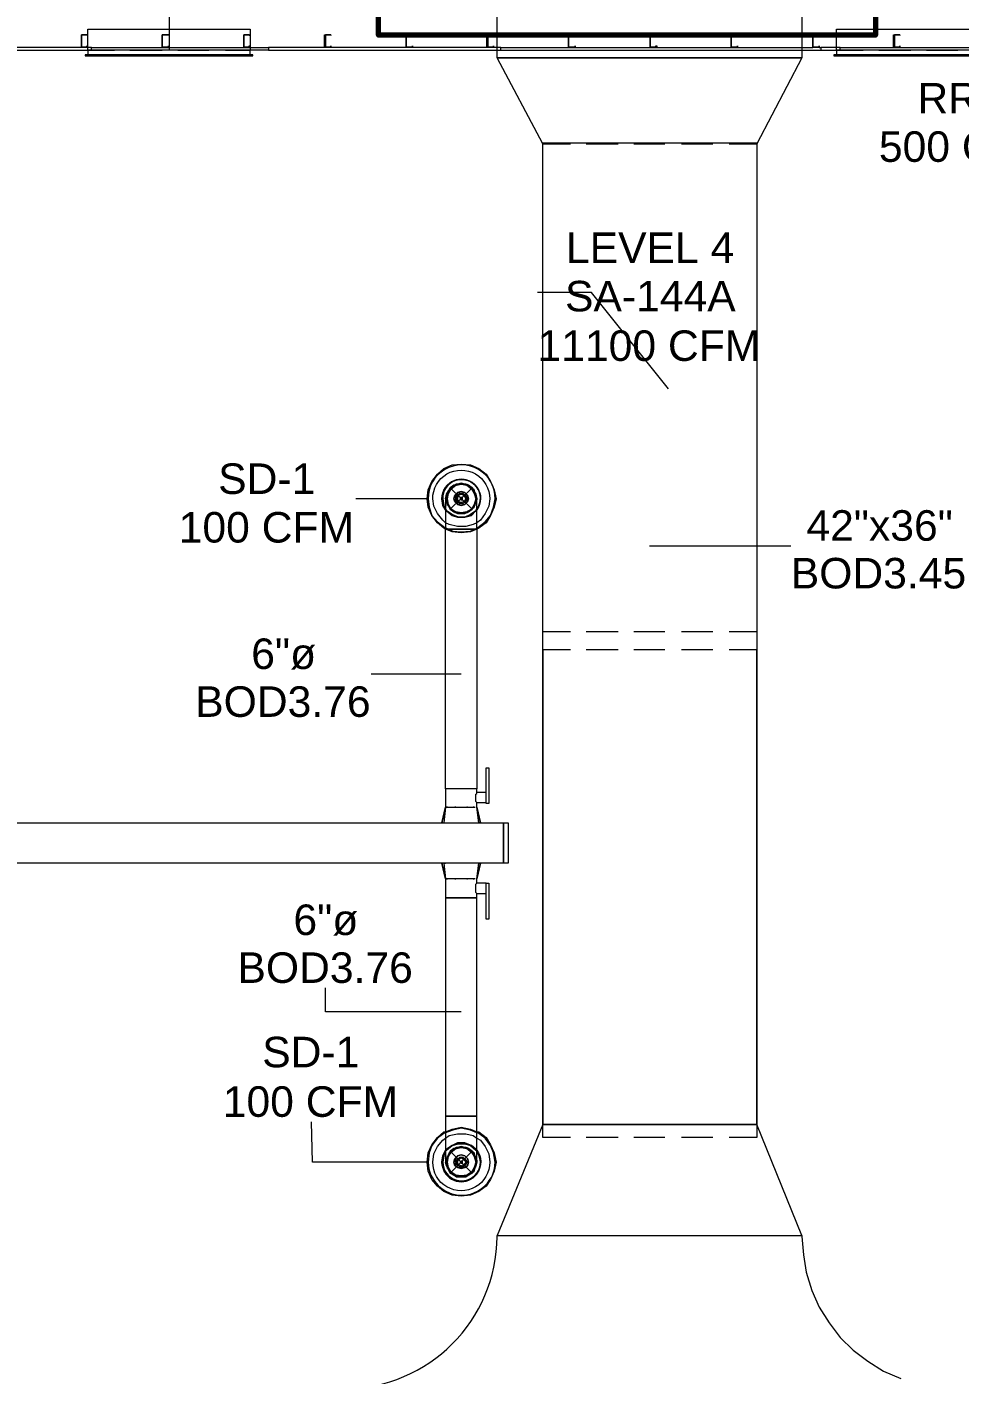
# Model space of a CAD drawing. Header units: metres. Extents: x 39 to 278, y -7 to 151.
# Drawn here: x 50.81 to 55.46, y 16.75 to 23.48 of the extents above; entities that cross this region are included whole.
import ezdxf

# ---------------------------------------------------------------- set-up
doc = ezdxf.new("R2010")
doc.units = ezdxf.units.M
doc.layers.add('HVAC - Ductos', color=5, linetype='Continuous', lineweight=50)
doc.layers.add('PDF_Geometry', color=7, linetype='Continuous', true_color=0xaaaaaa)
doc.layers.add('PDF_Solid Fills', color=7, linetype='Continuous', true_color=0xffffff)
doc.layers.add('PDF_Text', color=7, linetype='Continuous')
doc.styles.add('PDF Helvetica', font='')
doc.styles.get('PDF Helvetica').set_extended_font_data('Helvetica')

msp = doc.modelspace()

# ---------------------------------------------------------------- hatches: boundary and pattern name
at = {"layer": 'PDF_Solid Fills', "lineweight": 0, "transparency": 33554559}
h = msp.add_hatch(color=256, dxfattribs=at)
h.paths.add_polyline_path([(53.1033, 23.3786), (53.1079, 23.4382), (53.1033, 23.4382)])
h.paths.add_polyline_path([(53.1354, 23.3786), (53.1079, 23.3786), (53.1354, 23.374)])

# ---------------------------------------------------------------- linework, layer by layer
at = {"layer": 'HVAC - Ductos', "lineweight": 0}
for points in [[(53.3829, 20.4544), (53.3829, 22.8927), (53.1538, 23.3236), (54.6755, 23.3236), (53.1538, 23.3236), (53.1538, 23.9424), (54.6755, 23.9424), (54.6755, 23.3236), (54.4509, 22.8927), (54.4509, 20.4544)], [(51.5175, 23.3603), (51.5175, 23.6169)], [(51.9346, 23.3373), (51.9209, 23.3373), (51.9209, 23.3603), (51.1096, 23.3603), (51.1096, 23.4657), (51.9209, 23.4657), (51.9209, 23.3603), (51.1096, 23.3603), (51.1096, 23.3373), (51.0958, 23.3373), (51.0958, 23.3328), (51.9346, 23.3328), (51.9346, 23.3373), (51.0958, 23.3373)], [(55.6746, 23.3373), (55.6609, 23.3373), (55.6609, 23.3603), (54.8496, 23.3603), (54.8496, 23.4657), (55.6609, 23.4657), (55.6609, 23.3603), (54.8496, 23.3603), (54.8496, 23.3373), (54.8359, 23.3373), (54.8359, 23.3328), (55.6746, 23.3328), (55.6746, 23.3373), (54.8359, 23.3373)], [(51.1187, 23.3603), (51.1187, 23.3603)], [(51.9163, 23.3603), (51.9163, 23.3603)], [(54.8588, 23.3603), (54.8588, 23.3603)], [(51.1187, 23.3328), (51.9117, 23.3328)], [(54.8588, 23.3328), (55.6517, 23.3328)], [(53.3829, 20.3674), (53.3829, 17.9932), (53.3829, 22.8973), (54.4509, 22.8973), (54.4509, 17.9932), (53.3829, 17.9932), (53.1538, 17.4386), (54.6755, 17.4386), (54.4509, 17.9932), (54.4509, 20.3674)], [(54.0109, 21.669), (53.6259, 22.1503), (53.3555, 22.1503)], [(52.9063, 21.0869), (52.9063, 21.0915), (52.9063, 21.0961), (52.9017, 21.119), (52.9063, 21.1465)], [(52.9063, 21.1465), (52.9063, 21.1511)], [(52.9109, 21.1511), (52.9246, 21.174), (52.9429, 21.1878)], [(52.9429, 21.1878), (52.9475, 21.1924)], [(52.9521, 21.1878), (52.975, 21.1924), (53.0025, 21.1878)], [(52.975, 21.197), (52.975, 21.197)], [(53.0025, 21.1924), (53.0071, 21.1878)], [(53.0071, 21.1878), (53.0255, 21.174), (53.0437, 21.1511)], [(53.0437, 21.1511), (53.0483, 21.1465)], [(53.0437, 21.1465), (53.0483, 21.119), (53.0437, 21.0961)], [(52.8054, 21.119), (52.4479, 21.119)], [(52.8971, 21.119), (52.8971, 21.1144), (52.8971, 21.0961), (52.8971, 21.0686), (52.8971, 21.032), (52.8971, 20.9861), (52.8971, 20.9677), (52.9017, 20.9677), (52.9109, 20.9677), (52.92, 20.9677), (52.9383, 20.9677), (52.9567, 20.9677), (52.975, 20.9677), (52.9933, 20.9677), (53.0117, 20.9677), (53.03, 20.9677), (53.0392, 20.9677), (53.0483, 20.9677), (53.0529, 20.9677), (53.0529, 21.0136), (53.0529, 21.0502), (53.0529, 21.0869), (53.0529, 21.1098), (53.0529, 21.119)], [(52.9017, 21.1144), (52.9017, 21.1007), (52.9109, 21.0824), (52.92, 21.0686), (52.9383, 21.0548), (52.9567, 21.0457), (52.975, 21.0457), (52.9933, 21.0457), (53.0117, 21.0548), (53.03, 21.0686), (53.0392, 21.0824), (53.0483, 21.1007), (53.0529, 21.1144)], [(52.9429, 21.0548), (52.9246, 21.0686), (52.9109, 21.0915)], [(53.0437, 21.0915), (53.0255, 21.0686), (53.0071, 21.0548)], [(53.0483, 21.0961), (53.0437, 21.0915), (53.0437, 21.0869)], [(53.0529, 21.119), (53.0529, 21.119)], [(53.0529, 20.9998), (53.0346, 20.9907), (52.9979, 20.9815), (52.9567, 20.9815), (52.9155, 20.9907), (52.8971, 20.9998)], [(52.9475, 21.0502), (52.9429, 21.0502)], [(52.9475, 21.0502), (52.9475, 21.0502)], [(53.0071, 21.0502), (53.0025, 21.0502), (52.975, 21.0457), (52.9521, 21.0502)], [(53.0025, 21.0502), (53.0025, 21.0502)], [(53.0529, 20.9677), (53.0209, 20.954), (52.975, 20.9494), (52.9292, 20.954), (52.8971, 20.9677)], [(53.0529, 20.9677), (53.0483, 20.9677), (53.0392, 20.9677), (53.03, 20.9677), (53.0117, 20.9677), (52.9933, 20.9677), (52.975, 20.9677), (52.9567, 20.9677), (52.9383, 20.9677), (52.92, 20.9677), (52.9109, 20.9677), (52.9017, 20.9677), (52.8971, 20.9677)], [(52.9017, 20.9723), (52.9337, 20.9586), (52.975, 20.954), (53.0209, 20.9586), (53.0529, 20.9723)], [(53.9146, 20.8852), (54.6205, 20.8852)], [(53.5205, 20.4544), (53.3829, 20.4544)], [(53.7587, 20.4544), (53.5983, 20.4544)], [(53.9925, 20.4544), (53.8367, 20.4544)], [(54.2309, 20.4544), (54.0751, 20.4544)], [(54.4509, 20.4544), (54.3133, 20.4544)], [(53.3829, 20.3674), (53.5205, 20.3674)], [(53.5983, 20.3674), (53.7587, 20.3674)], [(53.8367, 20.3674), (53.9925, 20.3674)], [(54.0751, 20.3674), (54.2309, 20.3674)], [(54.3133, 20.3674), (54.4509, 20.3674)], [(52.975, 20.2436), (52.5259, 20.2436)], [(53.0987, 19.6523), (53.0529, 19.6523), (53.0529, 19.6706), (53.0483, 19.6706), (53.0392, 19.6706), (53.03, 19.6706), (53.0117, 19.6706), (52.9933, 19.6706), (52.975, 19.6706), (52.9567, 19.6706), (52.9383, 19.6706), (52.92, 19.6706), (52.9109, 19.6706), (52.9017, 19.6706), (52.8971, 19.6706), (52.8971, 19.579), (52.9017, 19.579), (52.9063, 19.579), (52.9109, 19.579), (52.92, 19.579), (52.9383, 19.579), (52.9567, 19.579), (52.975, 19.579), (52.9933, 19.579), (53.0117, 19.579), (53.03, 19.579), (53.0392, 19.579), (53.0437, 19.579)], [(53.0529, 19.6019), (53.0483, 19.6065), (53.0483, 19.611), (53.0483, 19.6202), (53.0483, 19.6294), (53.0483, 19.6386), (53.0483, 19.6432), (53.0529, 19.6478), (53.0529, 19.6523)], [(53.0483, 19.579), (53.0529, 19.579), (53.0529, 19.6019), (53.0987, 19.6019), (53.0987, 19.6065), (53.0987, 19.611), (53.0987, 19.6202), (53.0987, 19.6248), (53.0987, 19.6294), (53.0987, 19.6386), (53.0987, 19.6432), (53.0987, 19.6478)], [(52.8788, 19.501), (52.8971, 19.579), (52.8788, 19.501)], [(52.8971, 19.579), (52.8879, 19.501), (52.8925, 19.501), (52.9017, 19.501)], [(52.9933, 19.501), (52.9979, 19.501), (53.0071, 19.501), (53.0209, 19.501), (53.03, 19.501), (53.0483, 19.501), (53.0575, 19.501), (53.0621, 19.501), (53.0529, 19.579)], [(52.9063, 19.501), (52.92, 19.501), (52.9246, 19.501)], [(52.9292, 19.501), (52.9337, 19.501), (52.9429, 19.501), (52.9567, 19.501)], [(52.9567, 19.501), (52.9567, 19.501)], [(52.9613, 19.501), (52.9659, 19.501), (52.9887, 19.501)], [(53.0209, 19.501), (53.0209, 19.501)], [(52.9017, 19.2994), (52.8925, 19.2994), (52.8879, 19.2994), (52.8833, 19.2994), (52.8788, 19.2994), (52.8833, 19.2994)], [(52.8788, 19.2994), (52.8971, 19.2215), (52.8788, 19.2994)], [(52.8879, 19.2994), (52.8971, 19.2215)], [(52.8925, 19.2994), (52.8971, 19.2994)], [(52.9246, 19.2994), (52.92, 19.2994), (52.9063, 19.2994)], [(52.9567, 19.2994), (52.9429, 19.2994), (52.9337, 19.2994), (52.9292, 19.2994)], [(52.9567, 19.2994), (52.9567, 19.2994)], [(52.9887, 19.2994), (52.9659, 19.2994), (52.9613, 19.2994)], [(53.0667, 19.2994), (53.0713, 19.2994), (53.0529, 19.2215), (53.0713, 19.2994), (53.0667, 19.2994), (53.0575, 19.2994), (53.0483, 19.2994), (53.03, 19.2994), (53.0209, 19.2994), (53.0071, 19.2994), (52.9979, 19.2994), (52.9933, 19.2994)], [(53.0209, 19.2994), (53.0209, 19.2994)], [(53.0529, 19.2215), (53.0621, 19.2994)], [(53.0437, 19.2215), (53.0392, 19.2215), (53.03, 19.2215), (53.0117, 19.2215), (52.9933, 19.2215), (52.975, 19.2215), (52.9567, 19.2215), (52.9383, 19.2215), (52.92, 19.2215), (52.9109, 19.2215), (52.9063, 19.2215), (52.9017, 19.2215), (52.8971, 19.2215), (52.8971, 19.1252), (52.9017, 19.1252), (52.9109, 19.1252), (52.92, 19.1252), (52.9383, 19.1252), (52.9567, 19.1252), (52.975, 19.1252), (52.9933, 19.1252), (53.0117, 19.1252), (53.03, 19.1252), (53.0392, 19.1252), (53.0483, 19.1252), (53.0529, 19.1252), (53.0483, 19.1252), (53.0392, 19.1252), (53.03, 19.1252), (53.0117, 19.1252), (52.9933, 19.1252), (52.975, 19.1252), (52.9567, 19.1252), (52.9383, 19.1252), (52.92, 19.1252), (52.9109, 19.1252), (52.9017, 19.1252), (52.8971, 19.1252), (52.8971, 18.0344), (52.9017, 18.0344), (52.9109, 18.0344), (52.92, 18.0344), (52.9383, 18.0344), (52.9567, 18.0344), (52.975, 18.0344), (52.9933, 18.0344), (53.0117, 18.0344), (53.03, 18.0344), (53.0392, 18.0344), (53.0483, 18.0344), (53.0529, 18.0344), (53.0529, 19.1252), (53.0529, 19.1482), (53.0987, 19.1482), (53.0987, 19.1528), (53.0987, 19.1619), (53.0987, 19.1665), (53.0987, 19.171), (53.0987, 19.1802), (53.0987, 19.1848), (53.0987, 19.1894), (53.0987, 19.194), (53.0987, 19.1986), (53.0529, 19.1986), (53.0529, 19.2215), (53.0483, 19.2215)], [(53.0529, 19.1482), (53.0483, 19.1528), (53.0483, 19.1619), (53.0483, 19.1665), (53.0483, 19.1756), (53.0483, 19.1848), (53.0483, 19.194), (53.0529, 19.1986)], [(52.975, 18.5569), (52.2967, 18.5569), (52.2967, 18.676)], [(52.8054, 17.8052), (52.2325, 17.8052), (52.2279, 18.0069)], [(53.0529, 17.8052), (53.0529, 17.8144), (53.0529, 17.8327), (53.0529, 17.8602), (53.0529, 17.9015), (53.0529, 17.9473), (53.0529, 17.9977), (53.0529, 18.0344), (53.0483, 18.0344), (53.0392, 18.0344), (53.03, 18.0344), (53.0117, 18.0344), (52.9933, 18.0344), (52.975, 18.0344), (52.9567, 18.0344), (52.9383, 18.0344), (52.92, 18.0344), (52.9109, 18.0344), (52.9017, 18.0344), (52.8971, 18.0344), (52.8971, 17.9794), (52.8971, 17.929), (52.8971, 17.8877), (52.8971, 17.851), (52.8971, 17.8236), (52.8971, 17.8098), (52.8971, 17.8052)], [(52.8971, 17.9564), (52.9292, 17.9702), (52.975, 17.9794), (53.0209, 17.9702), (53.0529, 17.9564)], [(53.0529, 17.9519), (53.0209, 17.9656), (52.975, 17.9748), (52.9337, 17.9656), (52.8971, 17.9519)], [(53.5205, 17.929), (53.3829, 17.929), (53.3829, 17.9932)], [(53.3829, 17.9932), (54.4509, 17.9932)], [(54.4509, 17.9932), (54.4509, 17.929), (54.3133, 17.929)], [(53.0529, 17.9564), (53.0621, 17.9564), (53.0987, 17.929), (53.1217, 17.8923), (53.14, 17.851), (53.1492, 17.8052), (53.14, 17.7594), (53.1217, 17.7181), (53.0987, 17.686), (53.0621, 17.6586), (53.0209, 17.6402), (52.975, 17.6356), (52.9292, 17.6402), (52.8879, 17.6586), (52.8559, 17.686), (52.8283, 17.7181), (52.81, 17.7594), (52.8054, 17.8052), (52.81, 17.851), (52.8283, 17.8923), (52.8559, 17.929), (52.8879, 17.9564), (52.8971, 17.9564)], [(52.8971, 17.9244), (52.9155, 17.9382), (52.9567, 17.9473), (52.9979, 17.9473), (53.0346, 17.9382), (53.0529, 17.9244)], [(53.7587, 17.929), (53.5983, 17.929)], [(53.9925, 17.929), (53.8367, 17.929)], [(54.2309, 17.929), (54.0751, 17.929)], [(53.0529, 17.8144), (53.0483, 17.8236), (53.0483, 17.8052), (53.0483, 17.7869), (53.0392, 17.7686), (53.0255, 17.7548), (53.0117, 17.741), (52.9933, 17.7364), (52.975, 17.7319), (52.9567, 17.7364), (52.9383, 17.741), (52.9246, 17.7548), (52.9109, 17.7686), (52.9063, 17.7869), (52.9017, 17.8052), (52.9063, 17.8236), (52.9109, 17.8419), (52.9246, 17.8602), (52.9383, 17.8694), (52.9567, 17.8786), (52.975, 17.8786), (52.9933, 17.8786), (53.0117, 17.8694), (53.0255, 17.8602), (53.0392, 17.8419), (53.0483, 17.8236), (53.0392, 17.8419), (53.03, 17.8602), (53.0117, 17.874), (52.9933, 17.8786), (52.975, 17.8832), (52.9567, 17.8786), (52.9383, 17.874), (52.92, 17.8602), (52.9109, 17.8419), (52.9017, 17.8236), (52.9017, 17.8144)], [(52.9063, 17.7823), (52.9017, 17.8052), (52.9063, 17.8327), (52.9063, 17.8373)], [(52.9063, 17.8373), (52.9063, 17.8373)], [(52.9109, 17.8373), (52.9246, 17.8602), (52.9429, 17.874), (52.9475, 17.8786)], [(52.9475, 17.8786), (52.9475, 17.8786)], [(52.9521, 17.874), (52.975, 17.8786), (53.0025, 17.874)], [(53.0025, 17.8786), (53.0071, 17.874), (53.0255, 17.8602), (53.0437, 17.8373), (53.0483, 17.8327)], [(53.0025, 17.8786), (53.0025, 17.8786)], [(53.0437, 17.8373), (53.0437, 17.8373)], [(52.9063, 17.7731), (52.9063, 17.7777), (52.9063, 17.7823)], [(52.9429, 17.741), (52.9246, 17.7548), (52.9109, 17.7731)], [(53.0437, 17.7731), (53.0255, 17.7548), (53.0071, 17.741)], [(53.0437, 17.8327), (53.0483, 17.8052), (53.0437, 17.7823)], [(53.0483, 17.7823), (53.0437, 17.7777), (53.0437, 17.7731)], [(52.9475, 17.7364), (52.9429, 17.7364)], [(53.0025, 17.7364), (52.975, 17.7319), (52.9521, 17.7364)], [(52.975, 17.7319), (52.975, 17.7319)], [(53.0071, 17.7364), (53.0025, 17.7364)]]:
    msp.add_lwpolyline(points, dxfattribs=at)
for points in [[(51.1187, 23.3603), (51.2425, 23.3603)], [(51.3204, 23.3603), (51.4808, 23.3603)], [(51.5587, 23.3603), (51.7145, 23.3603)], [(51.7971, 23.3603), (51.9163, 23.3603)], [(54.8588, 23.3603), (54.9825, 23.3603)], [(55.0605, 23.3603), (55.2209, 23.3603)], [(55.2988, 23.3603), (55.4547, 23.3603)], [(53.3829, 22.8927), (53.5205, 22.8927)], [(53.5983, 22.8927), (53.7587, 22.8927)], [(53.8367, 22.8927), (53.9925, 22.8927)], [(54.0751, 22.8927), (54.2309, 22.8927)], [(54.3133, 22.8927), (54.4509, 22.8927)], [(52.8971, 19.6706), (52.8971, 20.9677), (52.8879, 20.9723), (52.8559, 20.9998), (52.8283, 21.0365), (52.81, 21.0778), (52.8054, 21.119), (52.81, 21.1648), (52.8283, 21.2061), (52.8559, 21.2427), (52.8879, 21.2702), (52.9292, 21.2886), (52.975, 21.2932), (53.0209, 21.2886), (53.0621, 21.2702), (53.0987, 21.2427), (53.1217, 21.2061), (53.14, 21.1648), (53.1492, 21.119), (53.14, 21.0778), (53.1217, 21.0365), (53.0987, 20.9998), (53.0621, 20.9723), (53.0529, 20.9677), (53.0529, 19.6706), (53.0483, 19.6706), (53.0392, 19.6706), (53.03, 19.6706), (53.0117, 19.6706), (52.9933, 19.6706), (52.975, 19.6706), (52.9567, 19.6706), (52.9383, 19.6706), (52.92, 19.6706), (52.9109, 19.6706), (52.9017, 19.6706)], [(52.8971, 21.119), (52.9017, 21.1419), (52.9109, 21.1602), (52.92, 21.174), (52.9383, 21.1878), (52.9567, 21.1924), (52.975, 21.197), (52.9933, 21.1924), (53.0117, 21.1878), (53.03, 21.174), (53.0392, 21.1602), (53.0483, 21.1419), (53.0529, 21.119), (53.0529, 21.1144), (53.0529, 21.119), (53.0483, 21.1419), (53.0392, 21.1602), (53.03, 21.174), (53.0117, 21.1878), (52.9933, 21.1924), (52.975, 21.197), (52.9567, 21.1924), (52.9383, 21.1878), (52.92, 21.174), (52.9109, 21.1602), (52.9017, 21.1419), (52.8971, 21.119), (52.9017, 21.1144)], [(53.0483, 21.1007), (53.0392, 21.0824), (53.0255, 21.0686), (53.0117, 21.0594), (52.9933, 21.0502), (52.975, 21.0457), (52.9567, 21.0502), (52.9383, 21.0594), (52.9246, 21.0686), (52.9109, 21.0824), (52.9063, 21.1007), (52.9017, 21.119), (52.9063, 21.1419), (52.9109, 21.1557), (52.9246, 21.174), (52.9383, 21.1832), (52.9567, 21.1924), (52.975, 21.1924), (52.9933, 21.1924), (53.0117, 21.1832), (53.0255, 21.174), (53.0392, 21.1557), (53.0483, 21.1419), (53.0483, 21.119)], [(53.0392, 21.0915), (53.0255, 21.0686), (53.0025, 21.0548), (52.975, 21.0502), (52.9475, 21.0548), (52.9246, 21.0686), (52.9109, 21.0915), (52.9063, 21.119), (52.9109, 21.1465), (52.9246, 21.1694), (52.9475, 21.1878), (52.975, 21.1924), (53.0025, 21.1878), (53.0255, 21.1694), (53.0392, 21.1465), (53.0483, 21.119)], [(53.0071, 21.1052), (53.0117, 21.119), (53.0071, 21.1052), (52.9933, 21.0915), (52.975, 21.0869), (52.9567, 21.0915), (52.9429, 21.1052), (52.9383, 21.119), (52.9429, 21.1373), (52.9567, 21.1511), (52.975, 21.1557), (52.9933, 21.1511), (53.0071, 21.1373), (53.0117, 21.119), (53.0071, 21.1373), (52.9933, 21.1511), (52.975, 21.1557), (52.9567, 21.1511), (52.9475, 21.1373), (52.9429, 21.119), (52.9475, 21.1052), (52.9567, 21.0915), (52.975, 21.0869), (52.9933, 21.0915)], [(52.9933, 21.1052), (53.0025, 21.119), (52.9979, 21.1052), (52.9842, 21.0961), (52.9659, 21.0961), (52.9567, 21.1052), (52.9475, 21.119), (52.9567, 21.1373), (52.9659, 21.1465), (52.9842, 21.1465), (52.9979, 21.1373), (53.0025, 21.119), (52.9933, 21.1373), (52.9842, 21.1465), (52.9659, 21.1465), (52.9567, 21.1373), (52.9521, 21.119), (52.9567, 21.1052), (52.9659, 21.0961), (52.9842, 21.0961)], [(52.9887, 21.1052), (52.975, 21.1007), (52.9613, 21.1052), (52.9567, 21.119), (52.9613, 21.1373), (52.975, 21.1419), (52.9887, 21.1373), (52.9979, 21.119)], [(52.8788, 21.119), (52.8833, 21.0869), (52.8971, 21.064), (52.8833, 21.0869)], [(52.9017, 21.0594), (52.9292, 21.0411), (52.9613, 21.0274), (52.9933, 21.0274), (53.0209, 21.0411), (53.0483, 21.0594), (53.0255, 21.0365), (52.9933, 21.0274), (52.9567, 21.0274), (52.9292, 21.0365), (52.9017, 21.0594), (52.8971, 21.064), (52.9017, 21.0594), (52.8971, 21.0686)], [(53.0529, 21.0686), (53.0483, 21.0594), (53.0209, 21.0411), (52.9933, 21.0274), (52.9613, 21.0274), (52.9292, 21.0411), (52.9017, 21.0594), (52.9292, 21.0365), (52.9567, 21.0274), (52.9933, 21.0274), (53.0255, 21.0365), (53.0483, 21.0594), (53.0529, 21.064), (53.0483, 21.0594)], [(52.975, 21.1236), (52.9705, 21.119), (52.9705, 21.1282), (52.9796, 21.1282), (52.9796, 21.119), (52.9796, 21.1236)], [(52.9796, 21.1144), (52.9796, 21.119), (52.9796, 21.1144), (52.9705, 21.1144), (52.9705, 21.119), (52.975, 21.1144)], [(53.1125, 19.5973), (53.0987, 19.5973), (53.0987, 19.776), (53.1125, 19.776)], [(52.9063, 19.579), (52.9017, 19.579)], [(52.9475, 19.579), (52.9429, 19.579)], [(53.0071, 19.579), (53.0025, 19.579)], [(53.0392, 19.579), (53.0346, 19.579)], [(53.0667, 19.501), (53.0713, 19.501), (53.0529, 19.579), (53.0713, 19.501)], [(53.1859, 19.2994), (49.675, 19.2994), (49.675, 19.501), (53.1859, 19.501)], [(52.8788, 19.501), (52.8833, 19.501)], [(53.1859, 19.2994), (53.1859, 19.501), (53.2087, 19.501), (53.2087, 19.2994)], [(52.9017, 19.2215), (52.9063, 19.2215)], [(52.9429, 19.2215), (52.9475, 19.2215)], [(53.0025, 19.2215), (53.0071, 19.2215)], [(53.0346, 19.2215), (53.0392, 19.2215)], [(53.1125, 19.0198), (53.0987, 19.0198), (53.0987, 19.1986), (53.1125, 19.1986)], [(52.8971, 17.8648), (52.8833, 17.8373), (52.8788, 17.8052), (52.8833, 17.8373)], [(52.9017, 17.8694), (52.9292, 17.8877), (52.9567, 17.9015), (52.9933, 17.9015), (53.0255, 17.8877), (53.0483, 17.8694), (53.0529, 17.8648), (53.0483, 17.8694), (53.0255, 17.8877), (52.9933, 17.9015), (52.9567, 17.9015), (52.9292, 17.8877), (52.9017, 17.8694), (52.8971, 17.8648)], [(53.0483, 17.8648), (53.0209, 17.8877), (52.9933, 17.8969), (52.9613, 17.8969), (52.9292, 17.8877), (52.9017, 17.8648), (52.8971, 17.8602), (52.9017, 17.8648), (52.9292, 17.8877), (52.9613, 17.8969), (52.9933, 17.8969), (53.0209, 17.8877), (53.0483, 17.8648), (53.0529, 17.8602)], [(53.0392, 17.7777), (53.0255, 17.7548), (53.0025, 17.741), (52.975, 17.7364), (52.9475, 17.741), (52.9246, 17.7548), (52.9109, 17.7777), (52.9063, 17.8052), (52.9109, 17.8327), (52.9246, 17.8556), (52.9475, 17.874), (52.975, 17.8786), (53.0025, 17.874), (53.0255, 17.8556), (53.0392, 17.8327), (53.0483, 17.8052)], [(53.0071, 17.7869), (53.0117, 17.8052), (53.0071, 17.7869), (52.9933, 17.7777), (52.975, 17.7731), (52.9567, 17.7777), (52.9429, 17.7869), (52.9383, 17.8052), (52.9429, 17.8236), (52.9567, 17.8373), (52.975, 17.8419), (52.9933, 17.8373), (53.0071, 17.8236), (53.0117, 17.8052), (53.0071, 17.8236), (52.9933, 17.8373), (52.975, 17.8419), (52.9567, 17.8373), (52.9475, 17.8236), (52.9429, 17.8052), (52.9475, 17.7869), (52.9567, 17.7777), (52.975, 17.7731), (52.9933, 17.7777)], [(53.0529, 17.8052), (53.0483, 17.7869), (53.0392, 17.7686), (53.03, 17.7502), (53.0117, 17.741), (52.9933, 17.7319), (52.975, 17.7319), (52.9567, 17.7319), (52.9383, 17.741), (52.92, 17.7502), (52.9109, 17.7686), (52.9017, 17.7869), (52.8971, 17.8052), (52.9017, 17.8144), (52.8971, 17.8052), (52.9017, 17.7869), (52.9109, 17.7686), (52.92, 17.7502), (52.9383, 17.741), (52.9567, 17.7319), (52.975, 17.7319), (52.9933, 17.7319), (53.0117, 17.741), (53.03, 17.7502), (53.0392, 17.7686), (53.0483, 17.7869), (53.0529, 17.8052), (53.0529, 17.8144)], [(52.9933, 17.7914), (53.0025, 17.8052), (52.9979, 17.7914), (52.9842, 17.7823), (52.9659, 17.7823), (52.9567, 17.7914), (52.9475, 17.8052), (52.9567, 17.819), (52.9659, 17.8282), (52.9842, 17.8282), (52.9979, 17.819), (53.0025, 17.8052), (52.9933, 17.819), (52.9842, 17.8282), (52.9659, 17.8282), (52.9567, 17.819), (52.9521, 17.8052), (52.9567, 17.7914), (52.9659, 17.7823), (52.9842, 17.7823)], [(52.9887, 17.7914), (52.975, 17.7869), (52.9613, 17.7914), (52.9567, 17.8052), (52.9613, 17.819), (52.975, 17.8282), (52.9887, 17.819), (52.9979, 17.8052)], [(52.975, 17.8098), (52.9705, 17.8052), (52.9705, 17.8098), (52.9796, 17.8098), (52.9796, 17.8052), (52.9796, 17.8098)], [(52.9796, 17.8006), (52.9796, 17.8052), (52.9796, 17.8006), (52.9705, 17.8006), (52.9705, 17.8052), (52.975, 17.8006)]]:
    msp.add_lwpolyline(points, close=True, dxfattribs=at)
for points in [[(53.0529, 20.9723), (53.0575, 20.9769), (53.0942, 21.0044), (53.1217, 21.0365), (53.1355, 21.0778), (53.1446, 21.119, 1.013808), (52.81, 21.119), (52.8146, 21.0778), (52.8283, 21.0365), (52.8559, 21.0044), (52.8925, 20.9769), (52.9017, 20.9723)], [(52.8971, 20.9998), (52.8833, 21.0136), (52.8559, 21.0457), (52.8375, 21.0824), (52.8329, 21.119, -1.012857), (53.1171, 21.119), (53.1125, 21.0824), (53.0942, 21.0457), (53.0713, 21.0136), (53.0529, 20.9998)], [(52.8971, 17.9519), (52.8925, 17.9519), (52.8559, 17.9244), (52.8283, 17.8877), (52.8146, 17.851), (52.81, 17.8052, 0.98637), (53.1446, 17.8052), (53.1355, 17.851), (53.1217, 17.8877), (53.0942, 17.9244), (53.0575, 17.9519), (53.0529, 17.9519)], [(53.0529, 17.9244), (53.0713, 17.9152), (53.0942, 17.8832), (53.1125, 17.8464), (53.1171, 17.8052, -1.008099), (52.8329, 17.8052), (52.8375, 17.8464), (52.8559, 17.8832), (52.8833, 17.9152), (52.8971, 17.9244)], [(52.3929, 16.6731, 0.412155), (53.1538, 17.434), (53.1538, 17.4386), (54.6755, 17.4386), (54.6755, 17.434), (54.6846, 17.3423), (54.6983, 17.2552), (54.7259, 17.1636), (54.7625, 17.081), (54.8129, 17.0031), (54.8679, 16.9298), (54.9321, 16.8656), (55.0055, 16.8106), (55.0834, 16.7602), (55.1705, 16.7235)]]:
    msp.add_lwpolyline(points, format="xyb", dxfattribs=at)
for points in [[(53.0713, 21.119, 1.018374), (52.8788, 21.119, -1.389998), (53.0529, 21.064), (53.0667, 21.0869), (53.0713, 21.119), (53.0621, 21.0869), (53.0529, 21.0686, 1.403678), (52.8833, 21.119), (52.8879, 21.0869), (52.8971, 21.0686, -1.364953)], [(52.8971, 17.8602), (52.8879, 17.8373), (52.8833, 17.8052, 1.371859), (53.0529, 17.8602), (53.0621, 17.8373), (53.0713, 17.8052), (53.0667, 17.8373), (53.0529, 17.8648, -1.386729), (52.8788, 17.8052, 1.018203), (53.0713, 17.8052, -1.351367)]]:
    msp.add_lwpolyline(points, format="xyb", close=True, dxfattribs=at)
at = {"layer": 'PDF_Geometry', "color": 95, "lineweight": 70, "true_color": 0x4caf50}
msp.add_lwpolyline([(52.5616, 24.7713), (55.045, 24.7713), (55.045, 23.4356), (52.5616, 23.4356)], close=True, dxfattribs=at)
at = {"layer": 'PDF_Geometry', "lineweight": 0}
for points in [[(51.0775, 23.374), (51.0775, 23.3786), (51.0775, 23.4382), (51.105, 23.4382), (51.105, 23.4336), (51.105, 23.4382), (51.0775, 23.4382), (51.0775, 23.3786), (51.105, 23.3786), (51.105, 23.3832), (51.105, 23.374)], [(51.4854, 23.374), (51.4808, 23.374), (51.4808, 23.3786), (51.4808, 23.4382), (51.4854, 23.4382), (51.5129, 23.4382), (51.5129, 23.4336), (51.5129, 23.4382), (51.4854, 23.4382), (51.4808, 23.4382), (51.4808, 23.3786), (51.4854, 23.3786), (51.5129, 23.3786), (51.5129, 23.3832), (51.5129, 23.374)], [(51.8887, 23.374), (51.8887, 23.3786), (51.8887, 23.4382), (51.9209, 23.4382), (51.9209, 23.4336), (51.9163, 23.4336), (51.9163, 23.4382), (51.8887, 23.4382), (51.8887, 23.3786), (51.9163, 23.3786), (51.9163, 23.3832), (51.9209, 23.3832), (51.9209, 23.374)], [(52.2967, 23.374), (52.2921, 23.374), (52.2921, 23.3786), (52.2921, 23.4382), (52.2967, 23.4382), (52.3242, 23.4382), (52.3242, 23.4336), (52.3242, 23.4382), (52.2967, 23.4382), (52.2967, 23.3786), (52.3242, 23.3786), (52.3242, 23.3832), (52.3242, 23.374)], [(52.7, 23.374), (52.7, 23.3786), (52.7, 23.4382), (52.7321, 23.4382), (52.7321, 23.4336), (52.7321, 23.4382), (52.7, 23.4382), (52.7, 23.3786), (52.7321, 23.3786), (52.7321, 23.3832), (52.7321, 23.374)], [(53.1079, 23.374), (53.1033, 23.3786), (53.1033, 23.4382), (53.1079, 23.4382), (53.1355, 23.4382), (53.1355, 23.4336), (53.1355, 23.4382), (53.1079, 23.4382), (53.1079, 23.3786), (53.1355, 23.3786), (53.1355, 23.3832), (53.1355, 23.374)], [(53.5159, 23.374), (53.5113, 23.374), (53.5113, 23.3786), (53.5113, 23.4382), (53.5159, 23.4382), (53.5433, 23.4382), (53.5433, 23.4336), (53.5433, 23.4382), (53.5159, 23.4382), (53.5113, 23.4382), (53.5113, 23.3786), (53.5159, 23.3786), (53.5433, 23.3786), (53.5433, 23.3832), (53.5433, 23.374)], [(53.9192, 23.374), (53.9192, 23.3786), (53.9192, 23.4382), (53.9513, 23.4382), (53.9513, 23.4336), (53.9467, 23.4336), (53.9467, 23.4382), (53.9192, 23.4382), (53.9192, 23.3786), (53.9467, 23.3786), (53.9467, 23.3832), (53.9513, 23.3832), (53.9513, 23.374)], [(54.3271, 23.374), (54.3225, 23.374), (54.3225, 23.3786), (54.3225, 23.4382), (54.3271, 23.4382), (54.3546, 23.4382), (54.3546, 23.4336), (54.3546, 23.4382), (54.3271, 23.4382), (54.3225, 23.4382), (54.3225, 23.3786), (54.3271, 23.3786), (54.3546, 23.3786), (54.3546, 23.3832), (54.3546, 23.374)], [(54.7305, 23.374), (54.7305, 23.3786), (54.7305, 23.4382), (54.7625, 23.4382), (54.7625, 23.4336), (54.7625, 23.4382), (54.7305, 23.4382), (54.7305, 23.3786), (54.7625, 23.3786), (54.7625, 23.3832), (54.7625, 23.374)], [(55.1384, 23.374), (55.1338, 23.3786), (55.1338, 23.4382), (55.1384, 23.4382), (55.1659, 23.4382), (55.1659, 23.4336), (55.1659, 23.4382), (55.1384, 23.4382), (55.1384, 23.3786), (55.1659, 23.3786), (55.1659, 23.3832), (55.1659, 23.374)], [(51.1279, 23.374), (49.015, 23.374), (49.015, 23.3603), (51.1279, 23.3603)], [(53.1721, 23.374), (52.0125, 23.374), (52.0125, 23.3603), (53.1721, 23.3603)], [(54.8679, 23.374), (54.7717, 23.374), (54.7717, 23.3603), (54.8679, 23.3603)]]:
    msp.add_lwpolyline(points, close=True, dxfattribs=at)
for points in [[(51.0775, 23.4382), (51.0775, 23.4382)], [(51.0775, 23.4382), (51.0775, 23.4382)], [(51.105, 23.4336), (51.105, 23.4336)], [(51.5129, 23.4336), (51.5129, 23.4336)], [(51.8887, 23.4382), (51.8887, 23.4382)], [(51.8887, 23.4382), (51.8887, 23.4382)], [(52.2967, 23.4382), (52.2967, 23.4382)], [(52.3242, 23.4336), (52.3242, 23.4336)], [(52.7, 23.4382), (52.7, 23.4382)], [(52.7, 23.4382), (52.7, 23.4382)], [(52.7321, 23.4336), (52.7321, 23.4336)], [(53.1079, 23.4382), (53.1079, 23.4382)], [(53.1355, 23.4336), (53.1355, 23.4336)], [(53.5433, 23.4336), (53.5433, 23.4336)], [(53.9192, 23.4382), (53.9192, 23.4382)], [(53.9192, 23.4382), (53.9192, 23.4382)], [(54.3546, 23.4336), (54.3546, 23.4336)], [(54.7305, 23.4382), (54.7305, 23.4382)], [(54.7305, 23.4382), (54.7305, 23.4382)], [(54.7625, 23.4336), (54.7625, 23.4336)], [(55.1384, 23.4382), (55.1384, 23.4382)], [(55.1659, 23.4336), (55.1659, 23.4336)], [(49.015, 23.3603), (48.1258, 23.3603), (48.1258, 23.374), (49.015, 23.374), (49.015, 23.3603), (51.1279, 23.3603)], [(51.0775, 23.3786), (51.0775, 23.3786)], [(51.105, 23.3832), (51.105, 23.3832)], [(52.0125, 23.3603), (51.1279, 23.3603), (51.1279, 23.374), (52.0125, 23.374), (52.0125, 23.3603), (53.1721, 23.3603), (54.7717, 23.3603)], [(51.5129, 23.3832), (51.5129, 23.3832)], [(51.8887, 23.3786), (51.8887, 23.3786)], [(52.2967, 23.3786), (52.2967, 23.3786)], [(52.3242, 23.3832), (52.3242, 23.3832)], [(52.7, 23.3786), (52.7, 23.3786)], [(52.7321, 23.3832), (52.7321, 23.3832)], [(53.1079, 23.3786), (53.1079, 23.3786)], [(53.1355, 23.3832), (53.1355, 23.3832)], [(53.1721, 23.3603), (53.1721, 23.374), (54.7305, 23.374)], [(53.5433, 23.3832), (53.5433, 23.3832)], [(53.9192, 23.3786), (53.9192, 23.3786)], [(54.3546, 23.3832), (54.3546, 23.3832)], [(54.7305, 23.3786), (54.7305, 23.3786)], [(54.7625, 23.3832), (54.7625, 23.3832)], [(54.7625, 23.374), (54.7717, 23.374), (54.7717, 23.3603), (54.8679, 23.3603)], [(55.7525, 23.3603), (54.8679, 23.3603), (54.8679, 23.374), (55.7525, 23.374), (55.7525, 23.3603), (57.1276, 23.3603), (58.0167, 23.3603)], [(55.1384, 23.3786), (55.1384, 23.3786)], [(55.1659, 23.3832), (55.1659, 23.3832)]]:
    msp.add_lwpolyline(points, dxfattribs=at)
at = {"layer": 'PDF_Geometry', "color": 8, "lineweight": 0, "true_color": 0x808080}
for points in [[(53.0392, 21.1648), (52.9979, 21.1924), (52.9521, 21.1924), (52.9155, 21.1648), (52.8971, 21.119), (52.9155, 21.0778), (52.9521, 21.0502), (52.9979, 21.0502), (53.0392, 21.0778), (53.0529, 21.119)], [(53.0392, 17.851), (52.9979, 17.8786), (52.9521, 17.8786), (52.9155, 17.851), (52.8971, 17.8052), (52.9155, 17.7594), (52.9521, 17.7319), (52.9979, 17.7319), (53.0392, 17.7594), (53.0529, 17.8052)]]:
    msp.add_lwpolyline(points, close=True, dxfattribs=at)
for points in [[(52.92, 21.174), (53.03, 21.0686)], [(53.03, 21.174), (52.92, 21.0686)], [(52.92, 17.8602), (53.03, 17.7502)], [(53.03, 17.8602), (52.92, 17.7502)]]:
    msp.add_lwpolyline(points, dxfattribs=at)

# ---------------------------------------------------------------- texts
at = {"layer": 'PDF_Text', "lineweight": 0, "char_height": 0.15247, "attachment_point": 4, "style": 'PDF Helvetica'}
for s, insert in [('RR-4', (55.2536, 23.1211)), ('500 CFM', (55.0611, 22.8782)), ('LEVEL 4', (53.4981, 22.374)), ('SA-144A', (53.4935, 22.1311)), ('11100 CFM', (53.356, 21.8836)), ('SD-1', (51.7609, 21.219)), ('100 CFM', (51.5638, 20.9761)), ('42"x36"', (54.699, 20.9852)), ('BOD3.45', (54.621, 20.7469)), ('6"ø', (51.9259, 20.3435)), ('BOD3.76', (51.6463, 20.1052)), ('6"ø', (52.1368, 19.0143)), ('BOD3.76', (51.8572, 18.776)), ('SD-1', (51.9809, 18.3543)), ('100 CFM', (51.7839, 18.1068))]:
    msp.add_mtext(s, dxfattribs=dict(at, insert=insert))

doc.saveas('drawing.dxf')
